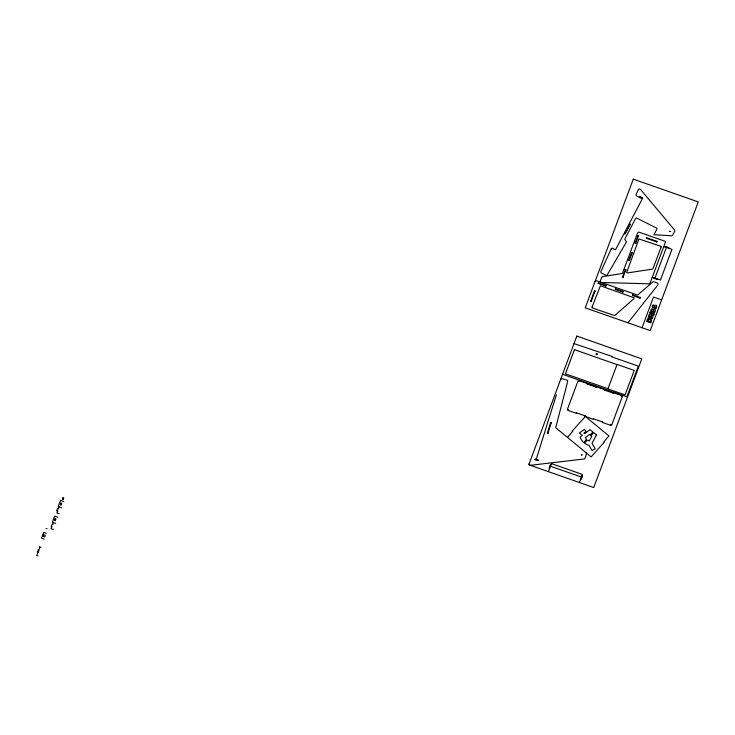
<?xml version="1.0" encoding="UTF-8"?>
<svg xmlns="http://www.w3.org/2000/svg" width="735" height="735" viewBox="0 0 735 735"><rect width="100%" height="100%" fill="white"/><g stroke="black" fill="none" stroke-linecap="round" stroke-linejoin="round"><path stroke-width="1.1" d="M653.406 311.732C654.977 315.15 656.915 306.945 653.277 309.444M654.857 307.846C656.245 311.08 658.248 303.096 654.747 305.549M535.098 459.733L535.273 459.173M536.164 459.54L556.367 394.796M537.937 460.56L538.112 460M547.345 433.2L550.699 422.441M547.97 433.145L551.195 422.818M650.787 320.956L650.484 321.783L647.673 320.791L647.948 320.074M650.677 315.986L650.328 316.95L649.244 316.574L649.703 315.388M652.487 309.582C652.34 306.477 648.61 312.283 652.487 311.713A1.948 1.911 -21.8 0 0 653.011 311.236A4.713 4.612 -21.8 0 0 653.259 310.923L653.626 310.409M653.929 305.696C653.783 302.59 650.071 308.479 653.939 307.836M37.88 552.417L36.75 555.458L37.926 555.862M38.753 550.092L39.883 547.061M51.735 526.784L51.018 528.686L53.37 529.503M52.598 524.468L53.306 522.567M57.596 511.073L56.889 512.975L59.232 513.793M58.469 508.749L59.177 506.856M54.583 520.398L55.143 518.901M60.454 504.688L61.014 503.19M62.401 499.46L63.127 497.54M55.143 520.601L55.695 519.103M61.005 504.881L61.565 503.383M63.035 499.442L63.596 497.944M590.637 301.203L594.587 290.637M591.271 301.185L595.056 291.042M598.106 283.6L598.474 282.635M605.695 286.264L606.053 285.29M568.109 409.891L567.934 410.36L576.35 413.318L576.525 412.84M578.868 381.088L579.042 380.62L587.458 383.569L587.274 384.047M615.278 289.627L615.636 288.653M548.42 471.659L551.434 463.592L582.432 474.461L579.419 482.528M622.481 277.113L625.292 269.598M628.829 260.107L631.641 252.601M635.187 243.101L637.989 235.595M623.041 277.306L625.843 269.8M629.39 260.3L632.192 252.794M635.738 243.303L638.54 235.788M622.857 292.282L623.225 291.308M589.185 383.633L589.011 384.111L604.62 389.587L604.446 390.065M646.359 238.498L646.644 237.736M585.28 415.909L585.097 416.387L593.512 419.336L593.687 418.858M596.03 387.115L596.204 386.638M632.449 295.645L632.807 294.671M600.082 387.997L600.265 387.52M656.603 242.091L656.888 241.328M640.029 298.3L640.387 297.335M653.645 277.655L653.47 278.124L657.09 279.401L657.265 278.923M665.111 246.96L665.285 246.482L668.905 247.75L668.731 248.228M654.793 278.593L666.608 246.951M602.443 421.927L602.268 422.404L610.684 425.354L610.858 424.876M613.201 393.133L613.376 392.655L621.792 395.605L621.617 396.082M642.041 327.746L653.507 297.05L661.656 299.908M651.091 316.978L652.772 317.814L652.45 318.668L648.215 317.189L648.913 315.306A4.998 4.897 -21.8 0 1 649.134 314.828L649.143 314.81M639.634 196.714L639.882 196.245M642.271 198.027L642.519 197.559M624.842 234.052L630.106 224.037M625.016 233.886L630.272 224.368M654.095 306.339L654.15 306.256A5.035 4.934 -21.8 0 1 654.563 305.723M655.078 306.523L654.71 307.046A4.713 4.612 -21.8 0 1 654.49 307.34A1.948 1.911 -21.8 0 1 654.031 307.79M627.984 322.794L657.797 285.033A1.369 1.341 -21.8 0 0 657.191 282.957L653.975 281.827A1.369 1.341 -21.8 0 0 652.597 282.102L637.631 295.112L596.746 280.844A1.369 1.341 -21.8 0 0 594.992 281.661M567.475 437.435L572.73 431.261M651.743 316.353L653.47 315.931L653.847 314.92L652.257 315.278M550.634 422.653L551.415 422.882M547.41 432.979L548.191 433.209M535.071 459.118L538.332 460.064M534.896 459.678L538.158 460.625M646.433 237.662L657.099 241.411M646.442 238.287L656.686 241.879M637.778 235.522L638.752 235.862M663.779 246.491L671.928 249.349L660.462 280.044L652.312 277.187M634.966 243.028L635.95 243.377M631.429 252.528L632.403 252.868M628.618 260.034L629.601 260.374M625.072 269.524L626.055 269.874M622.269 277.04L623.252 277.38M598.391 282.846L605.98 285.502M615.562 288.864L623.142 291.519M632.725 294.882L640.314 297.537M598.189 283.388L605.769 286.053M615.351 289.415L622.94 292.071M632.523 295.433L640.102 298.088M594.505 290.849L595.276 291.115M590.72 300.992L591.482 301.258M574.026 343.603L611.897 356.356L611.722 356.824L638.347 366.159L626.891 396.854L562.56 374.299M617.078 364.431L634.222 370.44L625.081 394.915L607.937 388.898M562.376 373.996L562.854 374.161M579.079 381.171L578.068 380.813L567.319 409.606L568.32 409.965M587.063 383.964L596.241 387.189M604.234 389.991L613.413 393.207M621.397 396.009L622.407 396.358L611.658 425.161L610.647 424.802M576.313 412.767L585.492 415.982M593.476 418.785L602.654 422M550.947 464.906L550.469 464.74L549.128 468.333L549.605 468.498M581.936 475.775L582.414 475.949L581.082 479.532L580.595 479.367M549.982 466.054L581.927 477.254M63.045 497.751L63.807 498.018M62.484 499.249L63.256 499.515M63.807 501.555L60.5 500.397L58.221 506.516L61.519 507.674M60.803 503.117L61.777 503.457M60.242 504.614L61.216 504.954M58.681 508.831L57.505 508.418L56.641 510.733L57.817 511.147M57.936 517.275L54.638 516.117L52.35 522.227L55.649 523.384M54.932 518.827L55.915 519.176M54.372 520.325L55.355 520.674M52.81 524.542L52.121 524.294L51.257 526.618L51.946 526.857M46.103 528.447L47.003 528.759M46.36 533.279L43.696 532.342L41.528 538.139L44.192 539.067M39.24 546.831L41.059 547.465M639.744 196.511L642.418 197.761M572.583 431.436L572.197 431.114L585.345 416.469L608.966 435.919L603.858 441.919L604.243 442.24L591.096 456.885L555.706 427.687L567.631 381.64A1.369 1.341 -21.8 0 0 566.713 380.032L562.266 378.736A1.369 1.341 -21.8 0 0 560.584 379.582M656.015 307.239A1.038 1.02 -21.8 0 1 655.39 307.754M653.13 307.138A0.937 0.919 -21.8 0 1 652.956 306.734M654.563 311.116A1.038 1.02 -21.8 0 1 653.948 311.631M651.688 311.015A0.937 0.919 -21.8 0 1 651.504 310.611M652.708 310.133A5.035 4.934 -21.8 0 1 653.112 309.6M649.244 314.35A1.351 1.323 -21.8 0 1 651.421 315.683M651.458 315.701A1.939 1.902 -21.8 0 1 651.973 315.37M648.141 319.771A1.755 1.718 -21.8 0 1 650.493 320.037M647.498 319.229A2.949 2.885 -21.8 0 0 647.269 319.78L646.644 321.406L650.87 322.885C653.011 319.651 650.31 317.906 648.224 318.595A1.543 1.507 -21.8 0 0 647.599 319.091M585.979 452.668A1.369 1.341 -21.8 0 1 586.392 454.083L585.161 458.034A1.369 1.341 -21.8 0 1 584.003 458.989L530.67 465.283A1.369 1.341 -21.8 0 1 529.246 463.509M592.024 307.147L592.612 308.029L614.653 315.618L633.864 298.722L634.14 297.822L600.394 285.75L592.024 307.147M661.151 246.969L652.79 269.074L627.525 272.933L626.652 272.566L638.945 238.985L660.563 246.151L661.151 246.969M669.686 231.387L670.366 231.406L669.686 231.36M596.085 354.123C597.867 356.521 597.564 351.55 596.085 354.123M581.523 454.892L582.203 454.965L581.532 454.846M43.521 534.657L42.924 536.256L44.734 536.89L45.331 535.291L43.521 534.657M38.275 549.927L37.402 552.251L38.101 552.49L38.964 550.166L38.275 549.927M633.285 179.138L585.225 307.827L650.19 330.603L698.25 201.914L633.285 179.138M576.828 336.079L528.777 464.768L593.742 487.553L641.802 358.864L576.828 336.079M574.467 349.667L565.445 373.821L607.992 388.741L617.014 364.588L574.467 349.667M601.625 277.518L600.44 280.706A1.369 1.341 -21.8 0 0 601.653 282.497L649.832 283.839L665.644 241.493L639.257 232.242A1.369 1.341 -21.8 0 0 637.502 233.059L622.37 273.448L602.718 276.636A1.369 1.341 -21.8 0 0 601.625 277.518M650.098 312.136L649.786 312.991L654.012 314.479L654.334 313.615L650.098 312.136M611.189 248.944L600.927 271.371A1.351 1.332 -21.8 0 0 601.533 273.098L605.658 275.156A1.351 1.332 -21.8 0 0 607.45 274.614L626.486 241.852L625.007 239.729A0.919 0.9 -21.8 0 1 624.952 238.802L635.573 218.58A0.919 0.9 -21.8 0 1 636.813 218.176L656.447 227.997A0.919 0.9 -21.8 0 1 656.842 229.219L653.948 234.713L671.395 235.779A1.351 1.332 -21.8 0 0 672.69 235.053L674.629 231.378A1.351 1.332 -21.8 0 0 674.473 229.917L640.534 189.465A1.351 1.332 -21.8 0 0 638.265 189.786L636.17 194.352A1.351 1.332 -21.8 0 0 636.776 196.08L642.298 198.836L615.811 249.238A0.919 0.9 -21.8 0 1 614.341 249.468L613.385 248.531A1.351 1.332 -21.8 0 0 611.189 248.944M596.452 434.918L592.033 443.279L595.231 448.773L592.006 450.527L588.992 445.337A13.267 13 -21.8 0 1 584.601 443.214L587.201 440.164L589.222 440.899L591.749 436.443L590.94 435.772L593.641 432.603L596.452 434.918M586.429 439.512L583.811 442.589A13.267 13 -21.8 0 1 580.099 437.104L582.295 435.478L579.318 433.025L584.472 429.323L586.043 431.629L583.93 433.154L584.619 433.723L590.058 429.653L592.869 431.959L590.159 435.138L589.396 434.495L585.372 437.729L586.429 439.512"/></g></svg>
